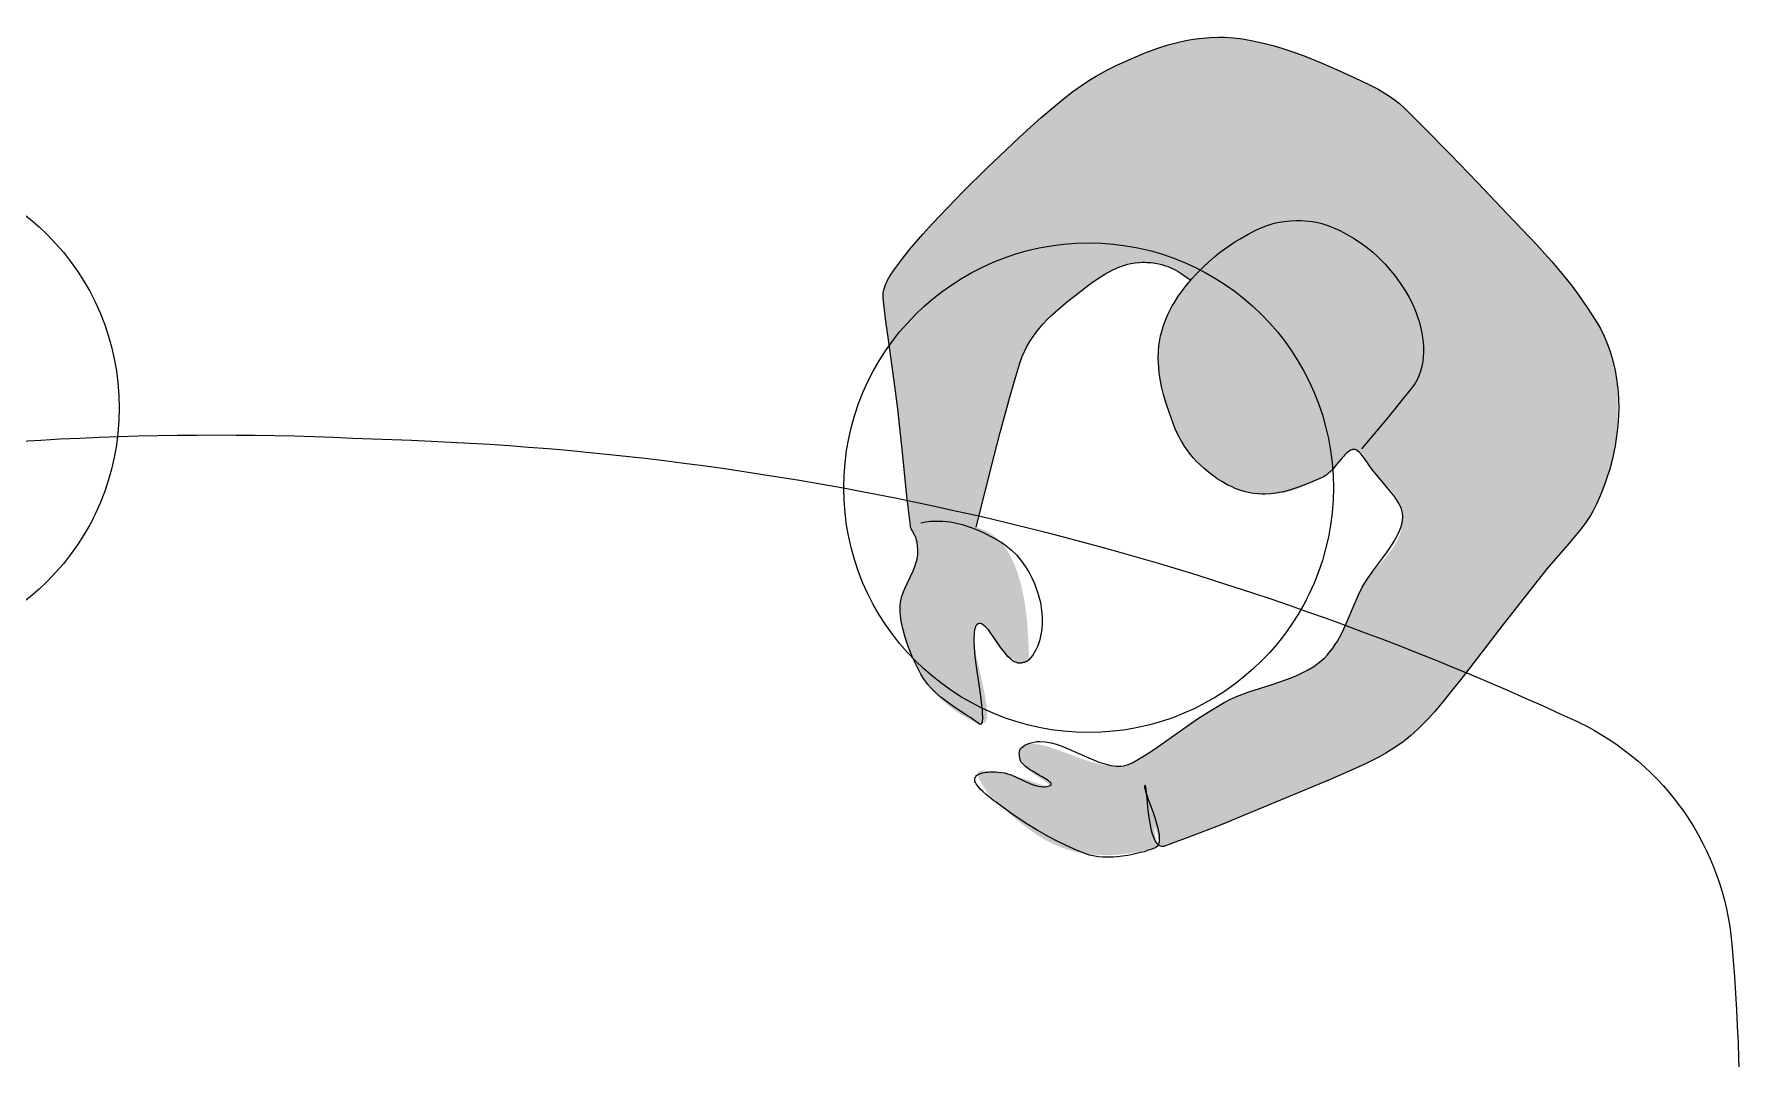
# Model space of a CAD drawing. Header units: millimetres. Extents: x 32078 to 83548, y -4690 to 56252.
# Drawn here: x 80420 to 81679, y 39664 to 40417 of the extents above; entities that cross this region are included whole.
import ezdxf

# ---------------------------------------------------------------- set-up
doc = ezdxf.new("R2010")
doc.units = ezdxf.units.MM
doc.header["$MEASUREMENT"] = 0
for name, color, linetype, lineweight in [('FURN-FREE', 1, 'Continuous', 0), ('PRES-FILL', 7, 'Continuous', 0), ('PRES-PEOP', 42, 'Continuous', 0)]:
    doc.layers.add(name, color=color, linetype=linetype, lineweight=lineweight)

msp = doc.modelspace()

# ---------------------------------------------------------------- linework, layer by layer
at = {"layer": 'FURN-FREE', "extrusion": (0, 0, -1)}
for centre, radius, start, end in [((-81468.6, 39730.7), 200, 115.6723, 175.1154), ((-80116.8, 39615.2), 1556.8, 175.1154, 189.3111)]:
    msp.add_arc(centre, radius, start, end, dxfattribs=at)

# ---------------------------------------------------------------- wipeouts: each hides what was drawn before it
at = {"lineweight": 0}
for points in [[(81219.2, 40257.7), (81184.2, 40259), (81185.5, 40294), (81220.5, 40292.6)], [(80440.9, 40033.9), (80459.6, 40063.5), (80489.2, 40044.9), (80470.5, 40015.2)], [(81031.9, 40017.3), (81048.2, 39986.4), (81017.3, 39970.1), (81001, 40001)], [(81333.7, 39975.4), (81352.3, 40005), (81381.9, 39986.3), (81363.3, 39956.7)]]:
    msp.add_wipeout(points, dxfattribs=at).dxf.layer = 'FURN-FREE'

# ---------------------------------------------------------------- next in the draw order: wipeouts: each hides what was drawn before it
for points in [[(80122.3, 40148.9), (80122.2, 40137.6), (80122.9, 40126.3), (80124.2, 40115.1), (80126.2, 40104), (80129, 40093), (80132.4, 40082.2), (80136.5, 40071.7), (80141.2, 40061.4), (80146.6, 40051.5), (80152.6, 40041.9), (80159.2, 40032.7), (80166.3, 40023.9), (80174, 40015.6), (80182.2, 40007.8), (80190.8, 40000.6), (80199.9, 39993.9), (80209.4, 39987.7), (80219.3, 39982.2), (80229.5, 39977.3), (80240, 39973.1), (80250.7, 39969.5), (80261.7, 39966.6), (80272.7, 39964.4), (80284, 39962.9), (80295.2, 39962.1), (80306.5, 39962), (80317.8, 39962.7), (80329.1, 39964), (80340.2, 39966.1), (80351.2, 39968.8), (80361.9, 39972.2), (80372.5, 39976.3), (80382.7, 39981), (80392.7, 39986.4), (80402.3, 39992.4), (80411.5, 39999), (80420.2, 40006.1), (80428.5, 40013.8), (80436.3, 40022), (80443.6, 40030.6), (80450.3, 40039.7), (80456.5, 40049.3), (80462, 40059.1), (80466.9, 40069.3), (80471.1, 40079.8), (80474.7, 40090.5), (80477.6, 40101.5), (80479.8, 40112.6), (80481.3, 40123.8), (80482.1, 40135), (80482.1, 40146.4), (80481.5, 40157.6), (80480.2, 40168.9), (80478.1, 40180), (80475.4, 40191), (80472, 40201.7), (80467.9, 40212.3), (80463.2, 40222.6), (80457.8, 40232.5), (80451.8, 40242.1), (80445.2, 40251.3), (80438.1, 40260.1), (80430.4, 40268.4), (80422.2, 40276.2), (80413.5, 40283.4), (80404.4, 40290.1), (80394.9, 40296.3), (80385.1, 40301.8), (80374.9, 40306.7), (80364.4, 40310.9), (80353.7, 40314.5), (80342.7, 40317.4), (80331.6, 40319.6), (80320.4, 40321.1), (80309.1, 40321.9), (80297.8, 40321.9), (80286.5, 40321.3), (80275.3, 40320), (80264.2, 40317.9), (80253.2, 40315.2), (80242.4, 40311.8), (80231.9, 40307.7), (80221.6, 40303), (80211.7, 40297.6), (80202.1, 40291.6), (80192.9, 40285), (80184.1, 40277.9), (80175.8, 40270.2), (80168, 40262), (80160.8, 40253.3), (80154, 40244.2), (80147.9, 40234.7), (80142.4, 40224.9), (80137.5, 40214.7), (80133.3, 40204.2), (80129.7, 40193.5), (80126.8, 40182.5), (80124.6, 40171.4)], [(81015, 40090.4), (81015, 40079.1), (81015.6, 40067.8), (81016.9, 40056.6), (81019, 40045.5), (81021.7, 40034.5), (81025.1, 40023.7), (81029.2, 40013.2), (81033.9, 40002.9), (81039.3, 39992.9), (81045.3, 39983.4), (81051.9, 39974.2), (81059, 39965.4), (81066.7, 39957.1), (81074.9, 39949.3), (81083.6, 39942), (81092.7, 39935.3), (81102.2, 39929.2), (81112, 39923.7), (81122.2, 39918.8), (81132.7, 39914.5), (81143.4, 39911), (81154.4, 39908.1), (81165.5, 39905.9), (81176.7, 39904.4), (81188, 39903.6), (81199.3, 39903.5), (81210.6, 39904.1), (81221.8, 39905.5), (81232.9, 39907.5), (81243.9, 39910.2), (81254.7, 39913.7), (81265.2, 39917.7), (81275.5, 39922.5), (81285.4, 39927.9), (81295, 39933.8), (81304.2, 39940.4), (81313, 39947.6), (81321.3, 39955.3), (81329.1, 39963.4), (81336.3, 39972.1), (81343.1, 39981.2), (81349.2, 39990.7), (81354.7, 40000.6), (81359.6, 40010.8), (81363.8, 40021.3), (81367.4, 40032), (81370.3, 40042.9), (81372.5, 40054), (81374, 40065.2), (81374.8, 40076.5), (81374.9, 40087.8), (81374.2, 40099.1), (81372.9, 40110.3), (81370.9, 40121.4), (81368.1, 40132.4), (81364.7, 40143.2), (81360.6, 40153.7), (81355.9, 40164), (81350.5, 40174), (81344.5, 40183.5), (81337.9, 40192.7), (81330.8, 40201.5), (81323.1, 40209.8), (81314.9, 40217.6), (81306.3, 40224.9), (81297.2, 40231.6), (81287.7, 40237.7), (81277.8, 40243.2), (81267.6, 40248.1), (81257.1, 40252.4), (81246.4, 40255.9), (81235.4, 40258.8), (81224.4, 40261), (81213.1, 40262.5), (81201.9, 40263.3), (81190.6, 40263.4), (81179.3, 40262.8), (81168, 40261.4), (81156.9, 40259.4), (81145.9, 40256.7), (81135.2, 40253.2), (81124.6, 40249.2), (81114.4, 40244.4), (81104.4, 40239), (81094.8, 40233), (81085.6, 40226.5), (81076.9, 40219.3), (81068.6, 40211.6), (81060.8, 40203.5), (81053.5, 40194.8), (81046.8, 40185.7), (81040.6, 40176.2), (81035.1, 40166.3), (81030.2, 40156.1), (81026, 40145.6), (81022.4, 40134.9), (81019.5, 40124), (81017.3, 40112.9)]]:
    msp.add_wipeout(points, dxfattribs=at).dxf.layer = 'FURN-FREE'

# ---------------------------------------------------------------- next in the draw order: hatches: boundary and pattern name
at = {"layer": 'PRES-FILL'}
h = msp.add_hatch(color=256, dxfattribs=at)
edge = h.paths.add_edge_path(flags=16)
edge.add_spline(control_points=[(81246.2, 39821.3), (81244.3, 39823.8), (81243.6, 39829), (81243.2, 39834.8)], knot_values=[0, 0, 0, 0, 1, 1, 1, 1], degree=3, periodic=0)
edge.add_spline(control_points=[(81243.2, 39834.8), (81238, 39847.7), (81229, 39863.5), (81236.3, 39864.4), (81243.3, 39865.2), (81242.3, 39848.1), (81243.2, 39834.8)], knot_values=[0, 0, 0, 0, 0.509531, 0.509531, 0.509531, 1, 1, 1, 1], degree=3, periodic=0)
edge.add_spline(control_points=[(81243.2, 39834.8), (81245.4, 39829.3), (81246.9, 39824.4), (81246.2, 39821.3)], knot_values=[0, 0, 0, 0, 1, 1, 1, 1], degree=3, periodic=0)
edge.add_spline(control_points=[(81246.2, 39821.3), (81247.4, 39819.7), (81249.1, 39819.2), (81251.4, 39820), (81269.5, 39826.8), (81287.9, 39833.7), (81306, 39841.2), (81328, 39850.2), (81350, 39859.3), (81372, 39868.7), (81392.9, 39877.6), (81414.4, 39886.2), (81431.7, 39901.1), (81446.6, 39913.8), (81458.3, 39929.5), (81470.3, 39944.7), (81489.5, 39969), (81508.2, 39993.8), (81527.4, 40018.2), (81536.8, 40030.1), (81547.4, 40041), (81556.9, 40052.9), (81568.6, 40067.3), (81575.9, 40084.1), (81579.8, 40103.7), (81587.2, 40139.9), (81586, 40176), (81567.9, 40206.1), (81555.5, 40226.8), (81540.7, 40244.8), (81524.5, 40261.9), (81510, 40277.2), (81495.4, 40292.5), (81480.8, 40307.7), (81463.2, 40326.1), (81445.5, 40344.4), (81427.4, 40362.3), (81413.7, 40375.8), (81394.9, 40382.5), (81377.2, 40390.8), (81354.9, 40401.2), (81333.4, 40409.9), (81308.2, 40413.4), (81283.3, 40416.8), (81260.2, 40412.3), (81237, 40403.3), (81214.6, 40394.7), (81194.4, 40384.3), (81176.5, 40369.4), (81150.5, 40347.9), (81126.2, 40324.7), (81102.5, 40300.9), (81084.8, 40283.1), (81067.8, 40264.3), (81052.4, 40244.3), (81047.7, 40238.2), (81043.4, 40230.6), (81044, 40222.7), (81046.2, 40194.7), (81051.4, 40168.5), (81054.6, 40141.5), (81057.9, 40113), (81060.2, 40084.2), (81063.9, 40055.6), (81064.4, 40052.2), (81067.2, 40049.5), (81068.1, 40046), (81069.1, 40042.6), (81069.4, 40039), (81069.4, 40035.4), (81069.1, 40021.7), (81056.4, 40011.3), (81056.5, 39996.8), (81056.6, 39978.1), (81063.9, 39961.1), (81071.6, 39946.4), (81079.6, 39930.8), (81098, 39916.4), (81113.8, 39910.2), (81134.7, 39902), (81097.7, 39985.6), (81115, 39983.5), (81124.8, 39982.3), (81131.9, 39954.2), (81144.9, 39954.4), (81147, 39954.4), (81151.1, 39954.7), (81151.1, 39956.9), (81150.6, 39986.7), (81147.6, 40023.7), (81130.6, 40043.3), (81126.1, 40048.5), (81119.7, 40052.1), (81112.3, 40054.5)], knot_values=[0, 0, 0, 0, 0.004098, 0.004098, 0.004098, 0.036354, 0.036354, 0.036354, 0.07573, 0.07573, 0.07573, 0.113201, 0.113201, 0.113201, 0.145266, 0.145266, 0.145266, 0.196552, 0.196552, 0.196552, 0.221625, 0.221625, 0.221625, 0.252365, 0.252365, 0.252365, 0.309173, 0.309173, 0.309173, 0.348127, 0.348127, 0.348127, 0.382965, 0.382965, 0.382965, 0.425054, 0.425054, 0.425054, 0.456865, 0.456865, 0.456865, 0.496842, 0.496842, 0.496842, 0.536467, 0.536467, 0.536467, 0.574696, 0.574696, 0.574696, 0.630228, 0.630228, 0.630228, 0.671879, 0.671879, 0.671879, 0.684675, 0.684675, 0.684675, 0.729775, 0.729775, 0.729775, 0.777357, 0.777357, 0.777357, 0.783126, 0.783126, 0.783126, 0.789055, 0.789055, 0.789055, 0.811446, 0.811446, 0.811446, 0.840448, 0.840448, 0.840448, 0.871083, 0.871083, 0.871083, 0.911485, 0.911485, 0.911485, 0.934486, 0.934486, 0.934486, 0.938181, 0.938181, 0.938181, 0.987094, 0.987094, 0.987094, 1, 1, 1, 1], degree=3, periodic=0)
edge.add_line((81112.3, 40054.5), (81125.5, 40106.9))
edge.add_spline(control_points=[(81125.5, 40106.9), (81131.3, 40129.9), (81137.7, 40152.8), (81144.6, 40175.6), (81152, 40199.7), (81174.6, 40217), (81194.8, 40232.3), (81205.7, 40240.6), (81216.7, 40248), (81232.3, 40249.1), (81244.4, 40249.9), (81254.4, 40247), (81263, 40240.9)], knot_values=[0, 0, 0, 0, 0.324205, 0.324205, 0.324205, 0.66843, 0.66843, 0.66843, 0.855113, 0.855113, 0.855113, 1, 1, 1, 1], degree=3, periodic=0)
edge.add_line((81263, 40240.9), (81270, 40235.9))
edge.add_spline(control_points=[(81270, 40235.9), (81261, 40225.5), (81252.7, 40214.4), (81249, 40199.3), (81244.1, 40180), (81246.3, 40164.7), (81252, 40145.4), (81257.8, 40125.7), (81267.1, 40109.8), (81279.6, 40097.7), (81290.8, 40086.9), (81305.3, 40079.6), (81325.1, 40078.7), (81342.5, 40077.8), (81353.6, 40085.2), (81366.6, 40090.8), (81376.4, 40095), (81383.3, 40115), (81393, 40110.4), (81397.9, 40108), (81400, 40101.7), (81403.2, 40097.1), (81411.2, 40085.4), (81426.1, 40077.8), (81426, 40061.3), (81425.7, 40038.3), (81405.5, 40027.5), (81396.2, 40010.2), (81387.9, 39994.7), (81382.9, 39976), (81372.4, 39962.8), (81355.3, 39941.2), (81319.1, 39939.4), (81294.5, 39925.5), (81271.7, 39912.7), (81249.8, 39894.1), (81227.5, 39881.3), (81204.6, 39868.3), (81158.9, 39904.8), (81145.8, 39892.5), (81144.4, 39891.2), (81143.9, 39886.2), (81144.5, 39883.5), (81146.6, 39875.2), (81169.5, 39865.1), (81165.9, 39864.2), (81160.9, 39863), (81140.9, 39873.4), (81128.5, 39874.3), (81123.6, 39874.7), (81111.3, 39877.5), (81113.3, 39872.2), (81116.9, 39862.5), (81123.2, 39855.7), (81130.1, 39849.7), (81147.7, 39834.5), (81164.7, 39818.5), (81192.2, 39814.4), (81211.9, 39811.5), (81229.3, 39814.9), (81243.3, 39818.3), (81245, 39818.7), (81245.9, 39819.8), (81246.2, 39821.3)], knot_values=[0, 0, 0, 0, 0.044568, 0.044568, 0.044568, 0.101682, 0.101682, 0.101682, 0.159954, 0.159954, 0.159954, 0.212108, 0.212108, 0.212108, 0.25772, 0.25772, 0.25772, 0.292514, 0.292514, 0.292514, 0.310285, 0.310285, 0.310285, 0.355053, 0.355053, 0.355053, 0.417583, 0.417583, 0.417583, 0.47369, 0.47369, 0.47369, 0.564976, 0.564976, 0.564976, 0.649839, 0.649839, 0.649839, 0.736981, 0.736981, 0.736981, 0.746599, 0.746599, 0.746599, 0.777051, 0.777051, 0.777051, 0.817948, 0.817948, 0.817948, 0.83422, 0.83422, 0.83422, 0.863911, 0.863911, 0.863911, 0.939425, 0.939425, 0.939425, 0.993629, 0.993629, 0.993629, 1, 1, 1, 1], degree=3, periodic=0)

# ---------------------------------------------------------------- next in the draw order: linework, layer by layer
at = {"layer": 'FURN-FREE', "lineweight": 0}
for centre in [(80302.2, 40142), (81194.9, 40083.4)]:
    msp.add_circle(centre, 180, dxfattribs=at)
at = {"layer": 'FURN-FREE', "extrusion": (0, 0, -1)}
for centre, start, end in [((-80553.5, 37881.7), 69.4801, 92.9392), ((-80610.3, 37879.5), 91.4874, 114.9465)]:
    msp.add_arc(centre, 2240.5, start, end, dxfattribs=at)
at = {"layer": 'PRES-PEOP', "flags": 128}
for points in [[(81071.7, 40057.6), (81075.3, 40058.3), (81078.7, 40058.7), (81081.9, 40058.9), (81084.9, 40058.9), (81087.8, 40058.7), (81093.1, 40058.2), (81097.8, 40057.3), (81102, 40056.3), (81105.6, 40055.2), (81108.7, 40054.1), (81114.2, 40051.9), (81118.3, 40050), (81124.5, 40046.9), (81130.6, 40043.3), (81133.2, 40041.6), (81137.9, 40037.8), (81142.1, 40033.7), (81145.6, 40029.5), (81148.6, 40025.3), (81151.2, 40021.1), (81153.3, 40017.1), (81155.1, 40013.1), (81156.5, 40009.4), (81157.7, 40005.8), (81159.5, 39999), (81160.4, 39993.1), (81160.8, 39987.9), (81160.9, 39983.5), (81160.6, 39979.7), (81160.1, 39976.4), (81158.9, 39970.9), (81157.5, 39967.1), (81156.2, 39964.3), (81153.9, 39960.4), (81151.1, 39956.9), (81150.8, 39956.6), (81150.5, 39956.4), (81150.2, 39956.1), (81149.9, 39955.9), (81149.6, 39955.8), (81149, 39955.5), (81148.5, 39955.3), (81148, 39955.1), (81147.6, 39955), (81146.8, 39954.8), (81146.3, 39954.6), (81145.9, 39954.6), (81145.4, 39954.5), (81145.1, 39954.4), (81144.9, 39954.4), (81143.8, 39954.4), (81142.8, 39954.5), (81141.9, 39954.8), (81140.9, 39955.2), (81140, 39955.7), (81139.1, 39956.2), (81137.4, 39957.6), (81135.9, 39959.1), (81134.4, 39960.7), (81133, 39962.4), (81130.5, 39965.7), (81126.2, 39971.9), (81124.7, 39974.1), (81123.4, 39976), (81122.2, 39977.5), (81121.3, 39978.8), (81120.4, 39979.8), (81119, 39981.3), (81117.9, 39982.2), (81117.2, 39982.7), (81116.1, 39983.3), (81115.5, 39983.5), (81115, 39983.5), (81113.8, 39983.4), (81112.8, 39982.7), (81112.1, 39981.8), (81111.5, 39980.5), (81111.1, 39979), (81110.8, 39977.2), (81110.7, 39975.3), (81110.6, 39973.3), (81110.6, 39971.1), (81110.8, 39966.6), (81111.1, 39962), (81111.6, 39957.4), (81112.8, 39948.4), (81113.9, 39940.5), (81114.9, 39933.7), (81115.7, 39928.1), (81116.2, 39923.5), (81116.6, 39920), (81116.8, 39917.1), (81116.9, 39915), (81116.9, 39913.4), (81116.8, 39912.1), (81116.7, 39911.2), (81116.3, 39910.1), (81115.9, 39909.6), (81115.5, 39909.4), (81114.7, 39909.6), (81113.8, 39910.2), (81112, 39911.6), (81110.1, 39913.1), (81108, 39914.5), (81105.9, 39915.8), (81103.8, 39917.2), (81099.5, 39919.9), (81095.7, 39922.5), (81092.2, 39924.9), (81089.2, 39927.2), (81086.6, 39929.2), (81082.1, 39933), (81079.1, 39936.1), (81076.9, 39938.5), (81075.4, 39940.4), (81073.3, 39943.3), (81071.6, 39946.4), (81068.4, 39952.7), (81065.8, 39958.2), (81063.7, 39963), (81062.1, 39967.3), (81060.8, 39971), (81059.7, 39974.2), (81058.3, 39979.9), (81057.4, 39984.1), (81056.9, 39987.3), (81056.5, 39992.1), (81056.5, 39996.8), (81056.7, 39999.2), (81057.1, 40001.5), (81057.7, 40003.6), (81058.3, 40005.6), (81059.8, 40009.3), (81065.9, 40022.3), (81067.2, 40025.6), (81068, 40028), (81068.6, 40029.8), (81069.1, 40032.6), (81069.3, 40034), (81069.4, 40035.4), (81069.4, 40036.7), (81069.4, 40037.8), (81069.3, 40038.8), (81069.2, 40039.8), (81069.1, 40041.3), (81068.9, 40042.5), (81068.8, 40043.4), (81068.5, 40044.8), (81068.1, 40046), (81067.9, 40046.7), (81067.7, 40047.2), (81067.2, 40048.3), (81065.2, 40051.9), (81064.8, 40052.8), (81064.5, 40053.5), (81064.3, 40054), (81064.1, 40054.8), (81064, 40055.2), (81063.9, 40055.6), (81061.4, 40077.1), (81058, 40109.3), (81054.6, 40141.5), (81051.9, 40161.8), (81047.7, 40192.2), (81045.7, 40207.5), (81044, 40222.7), (81043.9, 40224.1), (81043.9, 40225.4), (81044, 40226.7), (81044.2, 40227.9), (81044.4, 40228.9), (81045, 40231), (81045.6, 40232.7), (81046.3, 40234.2), (81046.9, 40235.5), (81048.1, 40237.8), (81049.1, 40239.5), (81050.7, 40241.9), (81052.4, 40244.3), (81058.4, 40252.1), (81063.6, 40258.7), (81073, 40269.7), (81080.1, 40277.7), (81091.1, 40289.3), (81102.5, 40300.9), (81120.4, 40318.7), (81134, 40331.7), (81144.3, 40341.4), (81160.1, 40355.5), (81176.5, 40369.4), (81183.4, 40374.8), (81189.6, 40379.2), (81195.1, 40382.8), (81200, 40385.8), (81208.9, 40390.6), (81215.7, 40394), (81226.2, 40398.8), (81237, 40403.3), (81245.8, 40406.6), (81253.5, 40409), (81260.4, 40410.8), (81266.4, 40412.1), (81271.7, 40413.1), (81276.3, 40413.7), (81284.4, 40414.5), (81290.4, 40414.7), (81294.9, 40414.6), (81301.6, 40414.2), (81308.2, 40413.4), (81317, 40411.7), (81324.6, 40410), (81331.3, 40408.2), (81337.1, 40406.5), (81347.2, 40403.2), (81354.7, 40400.4), (81366, 40395.8), (81377.2, 40390.8), (81390.7, 40384.7), (81400.6, 40380.1), (81407.9, 40376.4), (81413.1, 40373.3), (81416.9, 40370.9), (81419.6, 40368.9), (81423.6, 40365.8), (81427.4, 40362.3), (81441, 40348.8), (81461, 40328.3), (81480.8, 40307.7), (81502.7, 40284.8), (81524.5, 40261.9), (81530.4, 40255.4), (81535.5, 40249.7), (81544.1, 40239.4), (81550.4, 40231.5), (81554.9, 40225.4), (81561.5, 40216), (81567.9, 40206.1), (81571.3, 40200.4), (81574, 40194.8), (81576.3, 40189.4), (81578.2, 40184.2), (81579.7, 40179.3), (81582, 40169.9), (81583.4, 40161.6), (81584.2, 40154.2), (81584.6, 40147.7), (81584.7, 40142.1), (81584.4, 40132.2), (81583.7, 40124.9), (81582.1, 40114.1), (81579.8, 40103.7), (81578.1, 40097.1), (81576.3, 40091.3), (81574.6, 40086.2), (81572.9, 40081.8), (81571.4, 40077.9), (81568.4, 40071.3), (81565.9, 40066.5), (81563.9, 40063), (81560.5, 40057.8), (81556.9, 40052.9), (81553.3, 40048.4), (81546.8, 40040.8), (81537, 40029.6), (81532.1, 40023.9), (81527.4, 40018.2), (81498.9, 39981.5), (81470.3, 39944.7), (81461.3, 39933.3), (81454.5, 39924.8), (81449.2, 39918.6), (81445.1, 39914), (81441.9, 39910.7), (81437, 39905.8), (81431.7, 39901.1), (81428.4, 39898.3), (81425.2, 39895.9), (81419, 39891.6), (81413.4, 39888.2), (81408.4, 39885.3), (81399.5, 39880.8), (81392.7, 39877.6), (81372, 39868.7), (81339, 39854.8), (81306, 39841.2), (81292.4, 39835.6), (81271.8, 39827.7), (81251.4, 39820), (81250.1, 39819.7), (81248.9, 39819.7), (81247.8, 39819.9), (81246.9, 39820.4), (81246, 39821.1), (81245.2, 39821.9), (81244.5, 39822.8), (81243.9, 39823.9), (81243.3, 39825), (81242.8, 39826.2), (81241.9, 39828.8), (81241.2, 39831.5), (81240.6, 39834.2), (81239.6, 39839.5), (81239, 39844.3), (81238.5, 39848.4), (81238.2, 39851.8), (81237.9, 39854.6), (81237.7, 39856.9), (81237.6, 39858.7), (81237.4, 39860.1), (81237.3, 39861.2), (81237.2, 39862.1), (81237, 39863.3), (81236.8, 39863.9), (81236.7, 39864.3), (81236.5, 39864.5), (81236.3, 39864.4), (81236.1, 39864), (81236.1, 39863.4), (81236.1, 39862.7), (81236.3, 39861.9), (81236.5, 39861), (81236.8, 39860), (81237.2, 39858.9), (81238, 39856.6), (81238.8, 39854.1), (81239.8, 39851.7), (81240.6, 39849.3), (81242.4, 39844.5), (81243.8, 39840.2), (81244.9, 39836.5), (81245.8, 39833.3), (81246.3, 39830.6), (81246.7, 39828.4), (81246.8, 39826.6), (81246.9, 39825.1), (81246.8, 39823.9), (81246.7, 39822.9), (81246.3, 39821.3), (81245.8, 39820.3), (81245.3, 39819.7), (81244.4, 39818.9), (81243.3, 39818.3), (81240.8, 39817.4), (81238.2, 39816.6), (81235.7, 39815.8), (81233.2, 39815.1), (81228.2, 39813.9), (81223.7, 39813), (81219.6, 39812.4), (81216, 39812), (81212.9, 39811.8), (81210.1, 39811.7), (81205.4, 39811.8), (81201.9, 39812.1), (81199.4, 39812.5), (81195.7, 39813.3), (81192.2, 39814.4), (81184.3, 39817.7), (81177.4, 39820.9), (81171.4, 39823.8), (81166.1, 39826.5), (81157, 39831.7), (81150.3, 39835.8), (81140.2, 39842.5), (81130.1, 39849.7), (81128.5, 39850.9), (81126.9, 39852.1), (81125.3, 39853.3), (81122.1, 39855.8), (81119.4, 39858), (81117.1, 39860.1), (81115.3, 39861.8), (81113.9, 39863.4), (81112.9, 39864.7), (81112.2, 39865.8), (81111.7, 39866.7), (81111.4, 39867.5), (81111.3, 39868.2), (81111.2, 39868.8), (81111.2, 39869.3), (81111.4, 39870.1), (81111.7, 39870.7), (81112, 39871.1), (81112.5, 39871.7), (81113.3, 39872.2), (81114.1, 39872.7), (81114.9, 39873), (81115.7, 39873.3), (81116.5, 39873.6), (81117.2, 39873.8), (81118.6, 39874.1), (81119.8, 39874.2), (81120.9, 39874.3), (81122.8, 39874.4), (81124.3, 39874.4), (81126.4, 39874.4), (81128.5, 39874.3), (81130.9, 39874.1), (81133.1, 39873.7), (81135.2, 39873.1), (81137.2, 39872.5), (81140.8, 39871), (81147.2, 39868), (81149.6, 39866.9), (81151.7, 39866), (81153.5, 39865.3), (81155.1, 39864.8), (81157.8, 39864.1), (81159.8, 39863.7), (81161.4, 39863.6), (81162.5, 39863.6), (81164.2, 39863.8), (81165.9, 39864.2), (81166.6, 39864.4), (81167.1, 39864.7), (81167.4, 39865), (81167.5, 39865.3), (81167.5, 39865.7), (81167.4, 39866), (81167.2, 39866.4), (81166.9, 39866.7), (81166.5, 39867.1), (81166, 39867.5), (81165.5, 39867.9), (81164.4, 39868.7), (81163.2, 39869.4), (81162, 39870.2), (81160.7, 39870.9), (81158.2, 39872.4), (81153.6, 39875), (81151.9, 39876.1), (81150.5, 39877), (81149.4, 39877.8), (81148.5, 39878.5), (81147.7, 39879.2), (81146.5, 39880.3), (81145.8, 39881.1), (81145.3, 39881.7), (81144.8, 39882.6), (81144.7, 39883.1), (81144.5, 39883.5), (81144.5, 39884), (81144.4, 39884.5), (81144.3, 39885), (81144.2, 39886), (81144.1, 39886.9), (81144, 39887.7), (81144, 39888.4), (81144.1, 39889), (81144.2, 39889.6), (81144.3, 39890), (81144.4, 39890.4), (81144.5, 39890.7), (81144.7, 39891.2), (81144.9, 39891.6), (81145.1, 39891.9), (81145.5, 39892.2), (81145.8, 39892.5), (81148.1, 39894), (81150.3, 39895.1), (81152.6, 39895.9), (81154.8, 39896.4), (81156.9, 39896.7), (81159.1, 39896.9), (81163.3, 39896.6), (81167.3, 39895.9), (81171.2, 39894.8), (81174.8, 39893.6), (81202.5, 39881.7), (81205.8, 39880.6), (81208.7, 39879.8), (81211.2, 39879.2), (81215.5, 39878.7), (81218.7, 39878.7), (81220.9, 39879), (81224.3, 39879.9), (81227.5, 39881.3), (81235.9, 39886.4), (81243.3, 39891.2), (81256, 39900), (81275.1, 39913.4), (81284.8, 39919.7), (81294.5, 39925.5), (81299.2, 39928), (81303.8, 39930), (81312.8, 39933.4), (81329.1, 39938.6), (81341.3, 39942.6), (81345.7, 39944.4), (81349.5, 39946), (81355.9, 39949.2), (81360.5, 39952), (81363.7, 39954.3), (81368.3, 39958.2), (81370.4, 39960.4), (81372.4, 39962.8), (81374.5, 39965.5), (81376.3, 39968.1), (81377.9, 39970.6), (81380.6, 39975.4), (81382.7, 39979.7), (81386.1, 39987.4), (81390.9, 39999), (81393.5, 40004.7), (81396.2, 40010.2), (81398, 40013.4), (81399.9, 40016.4), (81403.9, 40022), (81411.2, 40031.9), (81413.9, 40035.6), (81416.2, 40038.8), (81418.1, 40041.6), (81419.6, 40044.1), (81422, 40048.4), (81423.5, 40051.7), (81424.4, 40054.1), (81425.4, 40057.7), (81425.8, 40059.5), (81426, 40061.3), (81426, 40062.5), (81425.8, 40064.7), (81425.3, 40066.7), (81424.7, 40068.6), (81423.9, 40070.4), (81423, 40072.1), (81422.1, 40073.6), (81420.1, 40076.6), (81403.2, 40097.1), (81398.2, 40104.2), (81397, 40105.9), (81396, 40107.2), (81395.3, 40108), (81394.1, 40109.3), (81393, 40110.4), (81392.3, 40110.9), (81391.6, 40111.3), (81390.9, 40111.5), (81390.3, 40111.6), (81389.6, 40111.6), (81389, 40111.5), (81388.4, 40111.3), (81387.8, 40111), (81386.6, 40110.3), (81385.5, 40109.5), (81384.4, 40108.5), (81383.4, 40107.5), (81382.5, 40106.5), (81380.6, 40104.4), (81377.3, 40100.4), (81374.7, 40097.4), (81372.7, 40095.3), (81371.2, 40093.8), (81370.1, 40092.9), (81369.2, 40092.3), (81367.9, 40091.4), (81366.6, 40090.8), (81356.3, 40086.6), (81348.5, 40083.6), (81342.7, 40081.7), (81338.3, 40080.5), (81335, 40079.8), (81332.5, 40079.3), (81328.8, 40078.9), (81325.1, 40078.7), (81322.2, 40078.7), (81319.5, 40078.9), (81316.9, 40079.1), (81314.5, 40079.5), (81310.1, 40080.5), (81306.2, 40081.7), (81302.8, 40082.9), (81299.9, 40084.2), (81297.3, 40085.4), (81292.8, 40087.9), (81289.5, 40090), (81287, 40091.8), (81283.3, 40094.6), (81279.6, 40097.7), (81276.7, 40100.4), (81274.1, 40103), (81271.9, 40105.4), (81270, 40107.7), (81268.3, 40109.9), (81265.4, 40114), (81263.2, 40117.7), (81261.4, 40121), (81258.7, 40126.8), (81256.8, 40131.3), (81254.3, 40138.2), (81252, 40145.4), (81250, 40152), (81248.6, 40157.9), (81247.6, 40163.1), (81246.9, 40167.7), (81246.5, 40171.8), (81246.3, 40175.3), (81246.2, 40178.4), (81246.3, 40183.7), (81246.6, 40187.7), (81247, 40190.6), (81247.8, 40195), (81249, 40199.3), (81249.8, 40201.9), (81251.5, 40206.7), (81253.2, 40210.7), (81254.9, 40214.2), (81256.5, 40217.1), (81258, 40219.7), (81260.9, 40224.2), (81263.2, 40227.4), (81267, 40232.3), (81271.1, 40237.2), (81273.8, 40240.1), (81278.9, 40245.4), (81283.4, 40249.6), (81287.4, 40253.1), (81291, 40256), (81297.5, 40260.8), (81302.5, 40264.1), (81306.4, 40266.5), (81312.3, 40269.8), (81318.4, 40273), (81321.7, 40274.5), (81324.8, 40275.7), (81327.8, 40276.8), (81330.7, 40277.6), (81333.5, 40278.3), (81338.7, 40279.2), (81343.3, 40279.7), (81347.4, 40279.9), (81350.9, 40279.9), (81354.1, 40279.7), (81359.5, 40279.1), (81363.5, 40278.4), (81366.5, 40277.6), (81370.9, 40276.3), (81375.1, 40274.6), (81379.2, 40272.8), (81382.9, 40270.9), (81389.7, 40267), (81395.3, 40263.3), (81400, 40259.8), (81404, 40256.5), (81407.4, 40253.4), (81413, 40247.7), (81417, 40243.2), (81419.9, 40239.6), (81424, 40233.9), (81427.9, 40227.9), (81430.4, 40223.7), (81432.5, 40219.6), (81434.3, 40215.7), (81435.8, 40211.9), (81437.1, 40208.2), (81438.2, 40204.8), (81439.7, 40198.3), (81440.7, 40192.5), (81441.1, 40187.5), (81441.2, 40183.2), (81441, 40179.5), (81440.6, 40176.4), (81440.2, 40173.6), (81439, 40169), (81437.8, 40165.6), (81436.7, 40163.2), (81434.8, 40159.8), (81432.4, 40156.5), (81414.3, 40134.1), (81405, 40123), (81395.7, 40112)], [(81112.3, 40054.5), (81118.9, 40080.7), (81125.5, 40106.9), (81129.9, 40124.1), (81137, 40149.9), (81140.7, 40162.7), (81144.6, 40175.6), (81146.2, 40180), (81148, 40184), (81149.8, 40187.6), (81151.7, 40190.9), (81153.6, 40193.9), (81157.6, 40199.2), (81161.4, 40203.7), (81165, 40207.5), (81168.3, 40210.7), (81174.5, 40216.2), (81179.3, 40220.3), (81186.9, 40226.3), (81194.8, 40232.3), (81199.3, 40235.6), (81203.4, 40238.3), (81206.9, 40240.4), (81210, 40242.1), (81212.7, 40243.5), (81215.1, 40244.6), (81217.2, 40245.5), (81220.9, 40246.8), (81223.8, 40247.7), (81225.9, 40248.2), (81229.1, 40248.7), (81232.3, 40249.1), (81234.2, 40249.2), (81236, 40249.2), (81237.7, 40249.1), (81241, 40248.9), (81243.9, 40248.5), (81246.5, 40248), (81248.7, 40247.4), (81250.7, 40246.9), (81254, 40245.7), (81256.4, 40244.7), (81258.1, 40243.9), (81260.7, 40242.4), (81263, 40240.9), (81266.5, 40238.4), (81270, 40235.9)]]:
    msp.add_lwpolyline(points, dxfattribs=at)

doc.saveas('drawing.dxf')
